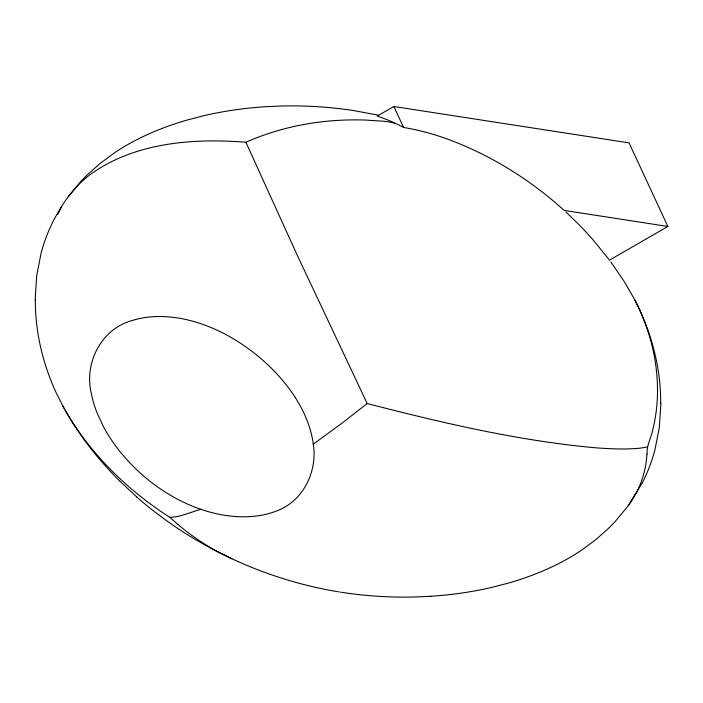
<?xml version="1.0" encoding="UTF-8"?>
<svg xmlns="http://www.w3.org/2000/svg" width="703" height="703" viewBox="0 0 703 703"><rect width="100%" height="100%" fill="white"/><g stroke="black" fill="none" stroke-linecap="round" stroke-linejoin="round"><path stroke-width="1.05" d="M35.15 299.9L36.661 275.848L41.038 253.396A437.872 252.808 0 0 1 54.412 218.756M660.89 403.1L659.379 427.152L655.003 449.604A439.85 253.941 0 0 1 642.366 482.803M647.111 454.112C646.444 445.201 651.479 437.433 652.982 428.812C656.207 415.684 657.613 402.125 657.507 388.61C657.182 359.426 649.844 330.436 636.997 304.267M57.804 214.222L61.302 207.411M642.314 482.794L628.262 505.65L615.257 521.45A305.243 176.233 0 0 1 608.587 528.296L595.986 539.5L581.759 550.036A240.066 138.605 0 0 1 569.14 557.918A232.456 134.203 0 0 1 508.91 582.954L492.258 587.286A233.203 134.642 0 0 1 430.86 596.258M54.474 218.765L59.307 210.135A363.17 209.67 0 0 1 67.769 197.35L68.622 196.207M636.083 493.119L631.654 500.703A216.709 125.116 0 0 1 628.262 505.65M68.296 196.638L80.783 181.55A305.243 176.233 0 0 1 87.453 174.704L100.054 163.5L114.281 152.964A240.066 138.605 0 0 1 126.9 145.082A232.456 134.203 0 0 1 187.13 120.046L203.782 115.714A233.203 134.642 0 0 1 265.18 106.742L280.936 106.021A240.417 138.807 0 0 1 354.031 110.635L378.697 115.248M68.824 195.935L75.783 187.631A176.383 101.838 0 0 1 89.07 175.381C133.675 142.56 192.367 138.016 245.901 142.243C283.766 125.477 325.674 118.412 366.966 120.125C376.817 121.118 387.291 120.547 396.65 123.913C399.928 125.239 402.766 127.77 406.404 127.946C433.259 132.665 458.989 142.481 483.295 154.66A358.864 207.192 0 0 1 499.561 163.421C522.707 176.664 544.386 192.455 564.114 210.399L667.85 226.454L629.062 142.885L393.856 106.496L377.195 116.109A124.747 72.022 0 0 1 394.295 122.823M647.349 446.888L642.234 447.864A60.607 34.992 0 0 1 634.677 448.619L625.934 448.962A158.913 91.742 0 0 1 610.151 448.681A244.653 141.25 0 0 1 594.87 447.732C517.733 440.693 442.046 422.793 367.177 403.548L341.851 423.285L313.274 444.164C317.809 471.704 302.738 502.039 275.629 511.318A56.082 32.382 0 0 1 256.49 516.011C237.702 518.331 218.545 515.369 200.715 509.288L181.436 515.571A52.075 30.071 0 0 1 175.451 516.81L169.959 517.408C130.442 492.162 95.59 458.989 70.502 419.225M565.924 212.016L577.787 223.457A622.137 359.189 0 0 1 592.567 239.284L609.527 260.128L667.85 226.454M430.86 596.267L415.104 596.979A240.417 138.807 0 0 1 342.01 592.365M341.043 592.225L340.076 592.075M339.118 591.917L338.152 591.759M337.194 591.601C300.638 585.467 264.969 574.193 231.384 558.534M230.224 557.997L231.832 558.744M231.12 558.41L214.441 550.159A451.862 260.883 0 0 1 162.182 517.452L152.806 510.36A540.22 311.895 0 0 1 136.9 497.1M230.408 558.077L221.392 553.586M178.079 524.649L169.959 517.408M136.9 497.1L120.204 481.493M610.845 261.903L624.343 281.701L634.589 299.531M295.313 397.59C304.285 411.694 311.157 427.477 313.274 444.164M70.379 419.173L62.831 406.062M64.922 409.849L73.033 423.426L83.024 438.127A637.788 368.223 0 0 0 120.178 481.502M64.14 408.461L56.302 393.047A625.67 361.228 0 0 1 35.317 299.9M634.545 299.443L634.95 300.225M634.853 300.049L635.31 300.919M635.169 300.647L635.661 301.605M635.477 301.253L636.013 302.299M635.784 301.859L636.364 302.993M636.092 302.457L637.059 304.381M636.391 303.063L639.739 309.953M367.177 403.548L297.448 255.672L245.901 142.243M393.856 106.496L403.601 127.489M639.66 309.97A625.67 361.228 0 0 1 660.723 403.1M295.313 397.59A329.751 190.381 0 0 0 280.207 377.599C264.064 359.312 244.486 344.039 222.754 332.941A162.331 93.719 0 0 0 215.654 329.54C194.907 320.225 171.936 314.751 149.124 317.027A54.913 31.705 0 0 0 133.043 320.278C101.548 328.134 83.701 363.02 91.416 393.68A290.84 167.912 0 0 0 97.322 413.513L103.631 427.029A344.549 198.923 0 0 0 118.157 449.252C137.946 474.595 164.291 494.982 194.221 506.898A123.253 71.161 0 0 0 200.715 509.288M646.936 454.112A273.827 158.087 0 0 1 636.329 493.155M221.269 553.665A285.603 164.897 0 0 1 178.175 524.605"/></g></svg>
